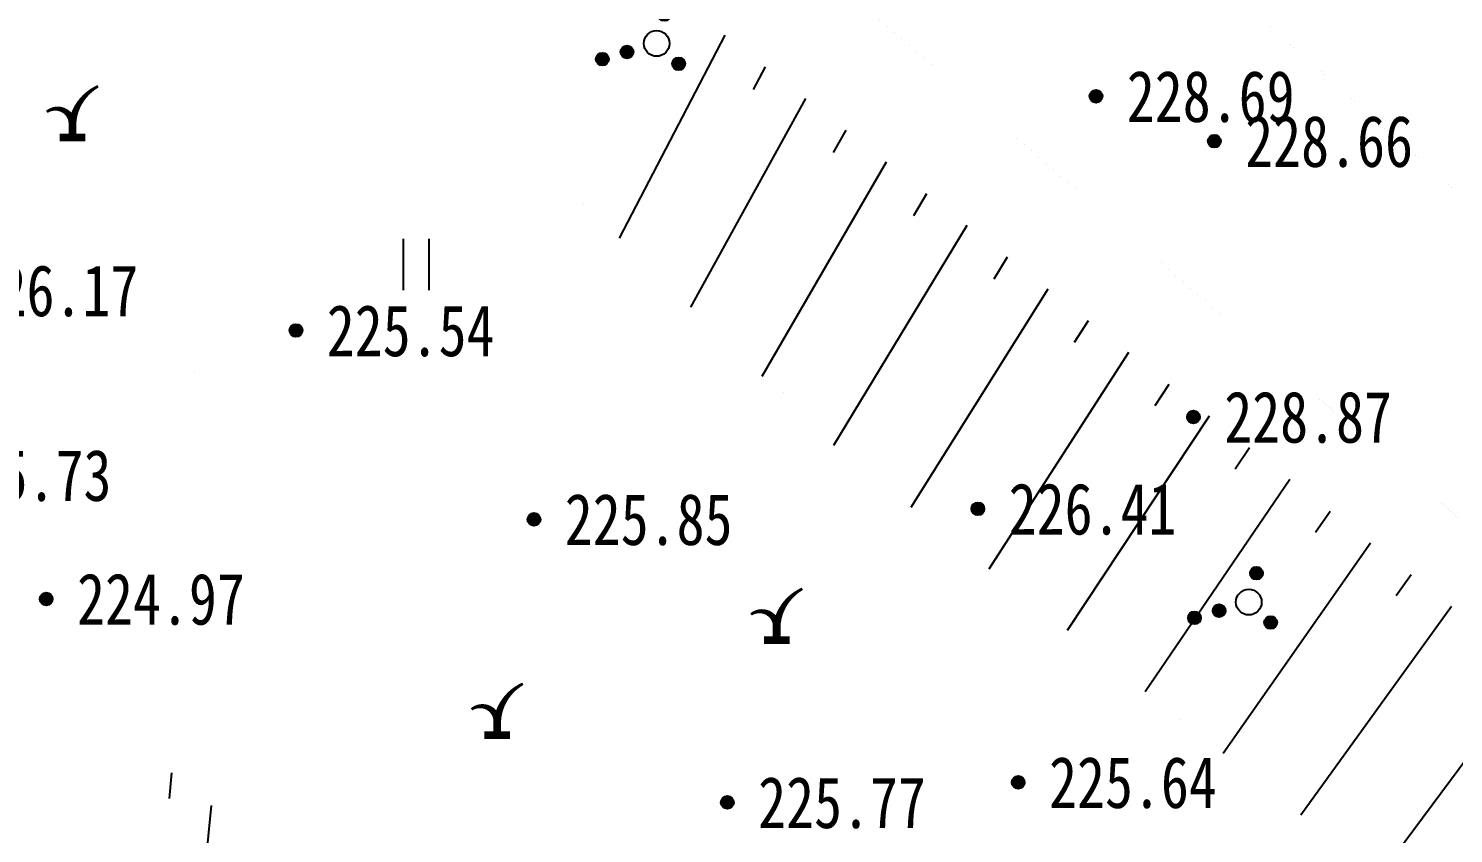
# Model space of a CAD drawing. Header units: millimetres. Extents: x -725 to 2274960, y -506 to 2980382.
# Drawn here: x 560500.73 to 560528.47, y 2885533.21 to 2885548.88 of the extents above; entities that cross this region are included whole.
import ezdxf
from ezdxf.enums import TextEntityAlignment as Align

# ---------------------------------------------------------------- set-up
doc = ezdxf.new("R2010")
doc.units = ezdxf.units.MM
doc.header["$LTSCALE"] = 1000
doc.linetypes.add('X3', pattern=[5, 4, -1])
doc.linetypes.add('X4', pattern=[1.6, 0, -1.6])
for name, color, linetype in [('assist', 8, 'Continuous'), ('DLSS', 8, 'Continuous'), ('DMTZ', 8, 'Continuous'), ('GCD', 8, 'Continuous'), ('YHJ_剖面_梁板', 4, 'Continuous'), ('ZBTZ', 8, 'Continuous')]:
    doc.layers.add(name, color=color, linetype=linetype)
doc.styles.add('等线体', font='simhei.ttf')
doc.linetypes.add('10421', pattern='A,2,[150,AAA.SHX,S=0.5,R=0,X=0,Y=0.5],1e-11', length=2)
doc.linetypes.add('1161', pattern='A,0,[149,AAA.SHX,S=0.15,R=0,X=0,Y=0],-1.6', length=1.6)

# ---------------------------------------------------------------- blocks, each defined once
blk = doc.blocks.new('gc123')
at = {"flags": 128}
for points in [[(1, 2, 0.1, 0.3, 0.253002), (0, 0.555, 0.15, 0.15, 0)], [(0, 0.555, 0.3, 0.1, 0.588194), (-1, 1, 0.05, 0.1, 0)]]:
    blk.add_lwpolyline(points, format="xyseb", dxfattribs=at)
at = {"linetype": 'Continuous', "const_width": 0.3, "flags": 128}
blk.add_lwpolyline([(0, 0.555), (0, 0)], dxfattribs=at)
at = {"linetype": 'Continuous', "const_width": 0.3}
blk.add_lwpolyline([(-0.5, 0), (0.5, 0)], dxfattribs=at)
blk = doc.blocks.new('*U36')
at = {"linetype": 'Continuous'}
for points in [[(-0.25, 2.2), (-0.238, 2.123), (-0.238, 2.277)], [(-0.238, 2.277), (-0.202, 2.053), (-0.202, 2.347)], [(-0.202, 2.053), (-0.238, 2.277), (-0.238, 2.123)], [(-0.202, 2.347), (-0.147, 1.998), (-0.147, 2.402)], [(-0.147, 1.998), (-0.202, 2.347), (-0.202, 2.053)], [(-0.147, 2.402), (-0.077, 1.962), (-0.077, 2.438)], [(-0.077, 1.962), (-0.147, 2.402), (-0.147, 1.998)], [(-0.077, 2.438), (0, 1.95), (0, 2.45)], [(0, 1.95), (-0.077, 2.438), (-0.077, 1.962)], [(0, 2.45), (0.077, 1.962), (0.077, 2.438)], [(0.077, 1.962), (0, 2.45), (0, 1.95)], [(0.077, 2.438), (0.147, 1.998), (0.147, 2.402)], [(0.147, 1.998), (0.077, 2.438), (0.077, 1.962)], [(0.147, 2.402), (0.202, 2.053), (0.202, 2.347)], [(0.202, 2.053), (0.147, 2.402), (0.147, 1.998)], [(0.202, 2.347), (0.238, 2.123), (0.238, 2.277)], [(0.238, 2.123), (0.202, 2.347), (0.202, 2.053)], [(0.25, 2.2), (0.238, 2.277), (0.238, 2.123)]]:
    blk.add_solid(points, dxfattribs=at)
blk = doc.blocks.new('*U35')
at = {"linetype": 'Continuous'}
for points in [[(-0.25, 1.2), (-0.238, 1.123), (-0.238, 1.277)], [(-0.238, 1.277), (-0.202, 1.053), (-0.202, 1.347)], [(-0.202, 1.053), (-0.238, 1.277), (-0.238, 1.123)], [(-0.202, 1.347), (-0.147, 0.998), (-0.147, 1.402)], [(-0.147, 0.998), (-0.202, 1.347), (-0.202, 1.053)], [(-0.147, 1.402), (-0.077, 0.962), (-0.077, 1.438)], [(-0.077, 0.962), (-0.147, 1.402), (-0.147, 0.998)], [(-0.077, 1.438), (0, 0.95), (0, 1.45)], [(0, 0.95), (-0.077, 1.438), (-0.077, 0.962)], [(0, 1.45), (0.077, 0.962), (0.077, 1.438)], [(0.077, 0.962), (0, 1.45), (0, 0.95)], [(0.077, 1.438), (0.147, 0.998), (0.147, 1.402)], [(0.147, 0.998), (0.077, 1.438), (0.077, 0.962)], [(0.147, 1.402), (0.202, 1.053), (0.202, 1.347)], [(0.202, 1.053), (0.147, 1.402), (0.147, 0.998)], [(0.202, 1.347), (0.238, 1.123), (0.238, 1.277)], [(0.238, 1.123), (0.202, 1.347), (0.202, 1.053)], [(0.25, 1.2), (0.238, 1.277), (0.238, 1.123)]]:
    blk.add_solid(points, dxfattribs=at)
blk = doc.blocks.new('*U34')
at = {"linetype": 'Continuous'}
for points in [[(-1.25, -0.6), (-1.238, -0.677), (-1.238, -0.523)], [(-1.238, -0.523), (-1.202, -0.747), (-1.202, -0.453)], [(-1.202, -0.747), (-1.238, -0.523), (-1.238, -0.677)], [(-1.202, -0.453), (-1.147, -0.802), (-1.147, -0.398)], [(-1.147, -0.802), (-1.202, -0.453), (-1.202, -0.747)], [(-1.147, -0.398), (-1.077, -0.838), (-1.077, -0.362)], [(-1.077, -0.838), (-1.147, -0.398), (-1.147, -0.802)], [(-1.077, -0.362), (-1, -0.85), (-1, -0.35)], [(-1, -0.85), (-1.077, -0.362), (-1.077, -0.838)], [(-1, -0.35), (-0.923, -0.838), (-0.923, -0.362)], [(-0.923, -0.838), (-1, -0.35), (-1, -0.85)], [(-0.923, -0.362), (-0.853, -0.802), (-0.853, -0.398)], [(-0.853, -0.802), (-0.923, -0.362), (-0.923, -0.838)], [(-0.853, -0.398), (-0.798, -0.747), (-0.798, -0.453)], [(-0.798, -0.747), (-0.853, -0.398), (-0.853, -0.802)], [(-0.798, -0.453), (-0.762, -0.677), (-0.762, -0.523)], [(-0.762, -0.677), (-0.798, -0.453), (-0.798, -0.747)], [(-0.75, -0.6), (-0.762, -0.523), (-0.762, -0.677)]]:
    blk.add_solid(points, dxfattribs=at)
blk = doc.blocks.new('*U33')
at = {"linetype": 'Continuous'}
for points in [[(0.75, -0.6), (0.762, -0.677), (0.762, -0.523)], [(0.762, -0.523), (0.798, -0.747), (0.798, -0.453)], [(0.798, -0.747), (0.762, -0.523), (0.762, -0.677)], [(0.798, -0.453), (0.853, -0.802), (0.853, -0.398)], [(0.853, -0.802), (0.798, -0.453), (0.798, -0.747)], [(0.853, -0.398), (0.923, -0.838), (0.923, -0.362)], [(0.923, -0.838), (0.853, -0.398), (0.853, -0.802)], [(0.923, -0.362), (1, -0.85), (1, -0.35)], [(1, -0.85), (0.923, -0.362), (0.923, -0.838)], [(1, -0.35), (1.077, -0.838), (1.077, -0.362)], [(1.077, -0.838), (1, -0.35), (1, -0.85)], [(1.077, -0.362), (1.147, -0.802), (1.147, -0.398)], [(1.147, -0.802), (1.077, -0.362), (1.077, -0.838)], [(1.147, -0.398), (1.202, -0.747), (1.202, -0.453)], [(1.202, -0.747), (1.147, -0.398), (1.147, -0.802)], [(1.202, -0.453), (1.238, -0.677), (1.238, -0.523)], [(1.238, -0.677), (1.202, -0.453), (1.202, -0.747)], [(1.25, -0.6), (1.238, -0.523), (1.238, -0.677)]]:
    blk.add_solid(points, dxfattribs=at)
blk = doc.blocks.new('gc160')
for centre, radius in [((0, 2.2), 0.25), ((0, 1.2), 0.25), ((0, 0), 0.5), ((-1, -0.6), 0.25), ((1, -0.6), 0.25)]:
    blk.add_circle(centre, radius)
at = {"linetype": 'Continuous'}
for name in ['*U36', '*U35', '*U34', '*U33']:
    blk.add_blockref(name, (0, 0), dxfattribs=at)
blk = doc.blocks.new('gc121')
for p, q in [((-0.5, 0), (-0.5, 2)), ((0.5, 0), (0.5, 2))]:
    blk.add_line(p, q)
blk = doc.blocks.new('gc200')
h = blk.add_hatch(color=256)
edge = h.paths.add_edge_path()
edge.add_arc((0, 0), 0.25, 0, 360)
blk.add_circle((0, 0), 0.25)

msp = doc.modelspace()

# ---------------------------------------------------------------- linework, layer by layer
at = {"layer": 'assist', "linetype": 'Continuous', "const_width": 0.00000222, "flags": 128}
for points in [[(560512.7141, 2885549.993), (560534.0751, 2885533.181), (560553.0125, 2885519.2965), (560560.5104, 2885514.4734), (560554.7196, 2885509.0282), (560546.7458, 2885516.4004), (560540.3948, 2885521.9596), (560533.5799, 2885527.0446), (560524.8251, 2885534.1076), (560516.5108, 2885540.654), (560510.8433, 2885546.1469)], [(560512.7141, 2885549.993), (560534.0751, 2885533.181), (560553.0125, 2885519.2965), (560560.5104, 2885514.4734), (560554.7196, 2885509.0282), (560546.7458, 2885516.4004), (560540.3948, 2885521.9596), (560533.5799, 2885527.0446), (560524.8251, 2885534.1076), (560516.5108, 2885540.654), (560510.8433, 2885546.1469)], [(560502.7426, 2885535.0227), (560512.0301, 2885527.3766), (560520.5584, 2885521.2957), (560535.5478, 2885510.1043), (560547.484, 2885499.0762), (560557.0316, 2885491.223), (560555.0604, 2885488.0627), (560553.4079, 2885488.6674), (560548.2545, 2885491.2344), (560545.1701, 2885494.1056), (560541.4736, 2885498.9782), (560539.4783, 2885501.6866), (560534.38, 2885505.8691), (560529.8916, 2885510.3129), (560526.325, 2885514.2672), (560518.6959, 2885518.4828), (560512.9185, 2885522.7889), (560502.4777, 2885531.8897)], [(560502.7426, 2885535.0227), (560512.0301, 2885527.3766), (560520.5584, 2885521.2957), (560535.5478, 2885510.1043), (560547.484, 2885499.0762), (560557.0316, 2885491.223), (560555.0604, 2885488.0627), (560553.4079, 2885488.6674), (560548.2545, 2885491.2344), (560545.1701, 2885494.1056), (560541.4736, 2885498.9782), (560539.4783, 2885501.6866), (560534.38, 2885505.8691), (560529.8916, 2885510.3129), (560526.325, 2885514.2672), (560518.6959, 2885518.4828), (560512.9185, 2885522.7889), (560502.4777, 2885531.8897)]]:
    msp.add_lwpolyline(points, close=True, dxfattribs=at)
at = {"layer": 'DLSS', "linetype": 'X3', "const_width": 0.0001, "flags": 128}
for points, elevation in [([(560602.7051, 2885498.5574), (560587.9401, 2885503.5184), (560577.2169, 2885507.2568), (560567.1558, 2885512.0239), (560553.8781, 2885519.2211), (560538.0305, 2885531.2246), (560524.6792, 2885542.6793), (560513.0957, 2885552.6893), (560495.4796, 2885568.2188), (560484.0251, 2885577.9468), (560458.6705, 2885596.5553), (560431.8988, 2885614.212), (560412.7416, 2885627.4434), (560396.9685, 2885635.5986), (560390.6671, 2885639.1491)], 222.1495), ([(560412.158, 2885633.289), (560418.9093, 2885629.2711), (560425.987, 2885624.5234), (560438.1994, 2885616.0126), (560446.8462, 2885610.0254), (560461.2674, 2885600.435), (560468.4164, 2885595.6736), (560482.6738, 2885585.0549), (560495.5396, 2885574.2139), (560510.3611, 2885561.808), (560525.307, 2885548.57), (560534.2104, 2885540.6416), (560541.3275, 2885534.5549), (560549.242, 2885528.2381), (560556.1877, 2885523.4429), (560565.2041, 2885518.4674), (560574.7122, 2885513.6644), (560583.2466, 2885510.3415), (560592.3922, 2885506.7754), (560600.8898, 2885504.2336), (560604.4755, 2885502.9819)], 222.9981)]:
    msp.add_lwpolyline(points, dxfattribs=dict(at, elevation=elevation))
at = {"layer": 'DLSS', "color": 4, "const_width": 0.0001, "flags": 128}
for points, elevation in [([(560602.7051, 2885498.5574), (560587.9401, 2885503.5184), (560577.2169, 2885507.2568), (560567.1558, 2885512.0239), (560553.8781, 2885519.2211), (560538.0305, 2885531.2246), (560524.6792, 2885542.6793), (560513.0957, 2885552.6893), (560495.4796, 2885568.2188), (560484.0251, 2885577.9468), (560458.6705, 2885596.5553), (560431.8988, 2885614.212), (560412.7416, 2885627.4434), (560396.9685, 2885635.5986), (560390.6671, 2885639.1491)], 222.1495), ([(560412.158, 2885633.289), (560418.9093, 2885629.2711), (560425.987, 2885624.5234), (560438.1994, 2885616.0126), (560446.8462, 2885610.0254), (560461.2674, 2885600.435), (560468.4164, 2885595.6736), (560482.6738, 2885585.0549), (560495.5396, 2885574.2139), (560510.3611, 2885561.808), (560525.307, 2885548.57), (560534.2104, 2885540.6416), (560541.3275, 2885534.5549), (560549.242, 2885528.2381), (560556.1877, 2885523.4429), (560565.2041, 2885518.4674), (560574.7122, 2885513.6644), (560583.2466, 2885510.3415), (560592.3922, 2885506.7754), (560600.8898, 2885504.2336), (560604.4755, 2885502.9819)], 222.9981)]:
    msp.add_lwpolyline(points, dxfattribs=dict(at, elevation=elevation))
at = {"layer": 'DMTZ', "linetype": 'Continuous'}
for p, q in [((560514.2857, 2885548.7561, 222.2684), (560512.2324, 2885544.8006, 222.2684)), ((560514.2857, 2885548.7561, 222.2684), (560512.2324, 2885544.8006, 222.2684)), ((560515.0716, 2885548.1376, 222.2684), (560514.8358, 2885547.6967, 222.2684)), ((560515.0716, 2885548.1376, 222.2684), (560514.8358, 2885547.6967, 222.2684)), ((560515.8574, 2885547.5191, 222.2684), (560513.6215, 2885543.4543, 222.2684)), ((560515.8574, 2885547.5191, 222.2684), (560513.6215, 2885543.4543, 222.2684)), ((560516.6432, 2885546.9007, 222.2684), (560516.3972, 2885546.4653, 222.2684)), ((560516.6432, 2885546.9007, 222.2684), (560516.3972, 2885546.4653, 222.2684)), ((560517.429, 2885546.2822, 222.2684), (560515.0105, 2885542.1081, 222.2684)), ((560517.429, 2885546.2822, 222.2684), (560515.0105, 2885542.1081, 222.2684)), ((560518.2148, 2885545.6637, 222.2684), (560517.9596, 2885545.2337, 222.2684)), ((560518.2148, 2885545.6637, 222.2684), (560517.9596, 2885545.2337, 222.2684)), ((560519.0006, 2885545.0453, 222.2684), (560516.3996, 2885540.7618, 222.2684)), ((560519.0006, 2885545.0453, 222.2684), (560516.3996, 2885540.7618, 222.2684)), ((560519.7864, 2885544.4268, 222.2684), (560519.5239, 2885544.0012, 222.2684)), ((560519.7864, 2885544.4268, 222.2684), (560519.5239, 2885544.0012, 222.2684)), ((560520.5722, 2885543.8083, 222.2684), (560517.909, 2885539.5531, 222.2684)), ((560520.5722, 2885543.8083, 222.2684), (560517.909, 2885539.5531, 222.2684)), ((560521.358, 2885543.1899, 222.2684), (560521.09, 2885542.7678, 222.2684)), ((560521.358, 2885543.1899, 222.2684), (560521.09, 2885542.7678, 222.2684)), ((560522.1438, 2885542.5714, 222.2684), (560519.4288, 2885538.3564, 222.2684)), ((560522.1438, 2885542.5714, 222.2684), (560519.4288, 2885538.3564, 222.2684)), ((560522.9296, 2885541.9529, 222.2684), (560522.6562, 2885541.5343, 222.2684)), ((560522.9296, 2885541.9529, 222.2684), (560522.6562, 2885541.5343, 222.2684)), ((560523.7155, 2885541.3344, 222.2684), (560520.9487, 2885537.1598, 222.2684)), ((560523.7155, 2885541.3344, 222.2684), (560520.9487, 2885537.1598, 222.2684)), ((560524.5013, 2885540.716, 222.2684), (560524.2223, 2885540.301, 222.2684)), ((560524.5013, 2885540.716, 222.2684), (560524.2223, 2885540.301, 222.2684)), ((560525.2871, 2885540.0975, 222.2684), (560522.4686, 2885535.9631, 222.2684)), ((560525.2871, 2885540.0975, 222.2684), (560522.4686, 2885535.9631, 222.2684)), ((560526.0729, 2885539.479, 222.2684), (560525.7885, 2885539.0678, 222.2684)), ((560526.0729, 2885539.479, 222.2684), (560525.7885, 2885539.0678, 222.2684)), ((560526.8587, 2885538.8606, 222.2684), (560523.9884, 2885534.7664, 222.2684)), ((560526.8587, 2885538.8606, 222.2684), (560523.9884, 2885534.7664, 222.2684)), ((560527.6445, 2885538.2421, 222.2684), (560527.3548, 2885537.8346, 222.2684)), ((560527.6445, 2885538.2421, 222.2684), (560527.3548, 2885537.8346, 222.2684)), ((560528.4303, 2885537.6236, 222.2684), (560525.5018, 2885533.5617, 222.2684)), ((560528.4303, 2885537.6236, 222.2684), (560525.5018, 2885533.5617, 222.2684)), ((560530.0019, 2885536.3867, 222.2684), (560527.0074, 2885532.347, 222.2684)), ((560530.0019, 2885536.3867, 222.2684), (560527.0074, 2885532.347, 222.2684)), ((560503.5146, 2885534.3871, 218.7951), (560503.4699, 2885533.8891, 218.7951)), ((560503.5146, 2885534.3871, 218.7951), (560503.4699, 2885533.8891, 218.7951)), ((560504.2866, 2885533.7515, 218.7951), (560503.9853, 2885530.5755, 218.7951)), ((560504.2866, 2885533.7515, 218.7951), (560503.9853, 2885530.5755, 218.7951))]:
    msp.add_line(p, q, dxfattribs=at)
at = {"layer": 'DMTZ', "linetype": 'Continuous', "const_width": 0.00000222}
for points, elevation in [([(560512.7141, 2885549.993), (560534.0751, 2885533.181), (560553.0125, 2885519.2965), (560560.5104, 2885514.4734)], 222.2684), ([(560512.7141, 2885549.993), (560534.0751, 2885533.181), (560553.0125, 2885519.2965), (560560.5104, 2885514.4734)], 222.2684), ([(560502.7426, 2885535.0227), (560512.0301, 2885527.3766), (560520.5584, 2885521.2957), (560535.5478, 2885510.1043), (560547.484, 2885499.0762), (560557.0316, 2885491.223)], 218.7951), ([(560502.7426, 2885535.0227), (560512.0301, 2885527.3766), (560520.5584, 2885521.2957), (560535.5478, 2885510.1043), (560547.484, 2885499.0762), (560557.0316, 2885491.223)], 218.7951)]:
    msp.add_lwpolyline(points, dxfattribs=dict(at, elevation=elevation))
at = {"layer": 'DMTZ', "linetype": '10421', "elevation": 219.9697, "flags": 128}
msp.add_lwpolyline([(560499.5786, 2885538.2415, 0.00000222, 0.00000222, 0), (560501.0861, 2885538.7256, 0.00000222, 0.00000222, 0), (560502.1045, 2885539.7508, 0.00000222, 0.00000222, 0), (560502.7016, 2885541.2337, 0.00000222, 0.00000222, 0), (560504.0769, 2885542.2686, 0.00000222, 0.00000222, 0), (560505.3347, 2885543.4105, 0.00000222, 0.00000222, 0), (560506.7723, 2885544.8435, 0.00000222, 0.00000222, 0), (560507.5846, 2885546.1978, 0.00000222, 0.00000222, 0), (560508.7937, 2885548.5241, 0.00000222, 0.00000222, 0)], format="xyseb", dxfattribs=at)
msp.add_lwpolyline([(560499.5786, 2885538.2415, 0.00000222, 0.00000222, 0), (560501.0861, 2885538.7256, 0.00000222, 0.00000222, 0), (560502.1045, 2885539.7508, 0.00000222, 0.00000222, 0), (560502.7016, 2885541.2337, 0.00000222, 0.00000222, 0), (560504.0769, 2885542.2686, 0.00000222, 0.00000222, 0), (560505.3347, 2885543.4105, 0.00000222, 0.00000222, 0), (560506.7723, 2885544.8435, 0.00000222, 0.00000222, 0), (560507.5846, 2885546.1978, 0.00000222, 0.00000222, 0), (560508.7937, 2885548.5241, 0.00000222, 0.00000222, 0)], format="xyseb", dxfattribs=at)
at = {"layer": 'DMTZ', "linetype": 'X4', "const_width": 0.00000222, "elevation": 222.2684}
msp.add_lwpolyline([(560510.8433, 2885546.1469), (560516.5108, 2885540.654), (560524.8251, 2885534.1076), (560533.5799, 2885527.0446), (560540.3948, 2885521.9596), (560546.7458, 2885516.4004), (560554.7196, 2885509.0282)], dxfattribs=at)
msp.add_lwpolyline([(560510.8433, 2885546.1469), (560516.5108, 2885540.654), (560524.8251, 2885534.1076), (560533.5799, 2885527.0446), (560540.3948, 2885521.9596), (560546.7458, 2885516.4004), (560554.7196, 2885509.0282)], dxfattribs=at)
at = {"layer": 'DMTZ', "linetype": '10421', "const_width": 0.00000222, "elevation": 219.859, "flags": 128}
msp.add_lwpolyline([(560502.5675, 2885534.99), (560502.7362, 2885536.656), (560503.6027, 2885537.7352), (560504.3937, 2885538.677), (560504.7388, 2885539.9413), (560505.4279, 2885540.9911)], dxfattribs=at)
msp.add_lwpolyline([(560502.5675, 2885534.99), (560502.7362, 2885536.656), (560503.6027, 2885537.7352), (560504.3937, 2885538.677), (560504.7388, 2885539.9413), (560505.4279, 2885540.9911)], dxfattribs=at)
at = {"layer": 'YHJ_剖面_梁板'}
msp.add_circle((589254.9496, 2837256.879), 143124.932, dxfattribs=at)
at = {"layer": 'ZBTZ', "linetype": '1161', "elevation": 218.9526, "flags": 128}
msp.add_lwpolyline([(560560.2482, 2885499.7286, 0.00000222, 0.00000222, 0), (560554.9687, 2885507.8718, 0.00000222, 0.00000222, 0), (560547.7407, 2885514.3577, 0.00000222, 0.00000222, 0), (560537.815, 2885521.9035, 0.00000222, 0.00000222, 0), (560531.6754, 2885527.3923, 0.00000222, 0.00000222, 0), (560521.2324, 2885537.1209, 0.00000222, 0.00000222, 0), (560511.8734, 2885544.656, 0.00000222, 0.00000222, 0), (560510.7734, 2885544.9977, 0.00000222, 0.00000222, 0), (560503.0251, 2885535.0616, 0.00000222, 0.00000222, 0), (560508.9044, 2885529.9365, 0.00000222, 0.00000222, 0), (560514.0288, 2885525.2662, 0.00000222, 0.00000222, 0), (560526.7722, 2885517.7387, 0.00000222, 0.00000222, 0), (560531.0481, 2885514.2918, 0.00000222, 0.00000222, 0), (560538.1285, 2885508.0672, 0.00000222, 0.00000222, 0), (560546.7151, 2885500.6776, 0.00000222, 0.00000222, 0), (560556.3313, 2885493.3076, 0.00000222, 0.00000222, 0), (560558.0464, 2885495.1294, 0.00000222, 0.00000222, 0), (560560.2482, 2885499.7286, 0.00000222, 0.00000222, 0)], format="xyseb", dxfattribs=at)
msp.add_lwpolyline([(560560.2482, 2885499.7286, 0.00000222, 0.00000222, 0), (560554.9687, 2885507.8718, 0.00000222, 0.00000222, 0), (560547.7407, 2885514.3577, 0.00000222, 0.00000222, 0), (560537.815, 2885521.9035, 0.00000222, 0.00000222, 0), (560531.6754, 2885527.3923, 0.00000222, 0.00000222, 0), (560521.2324, 2885537.1209, 0.00000222, 0.00000222, 0), (560511.8734, 2885544.656, 0.00000222, 0.00000222, 0), (560510.7734, 2885544.9977, 0.00000222, 0.00000222, 0), (560503.0251, 2885535.0616, 0.00000222, 0.00000222, 0), (560508.9044, 2885529.9365, 0.00000222, 0.00000222, 0), (560514.0288, 2885525.2662, 0.00000222, 0.00000222, 0), (560526.7722, 2885517.7387, 0.00000222, 0.00000222, 0), (560531.0481, 2885514.2918, 0.00000222, 0.00000222, 0), (560538.1285, 2885508.0672, 0.00000222, 0.00000222, 0), (560546.7151, 2885500.6776, 0.00000222, 0.00000222, 0), (560556.3313, 2885493.3076, 0.00000222, 0.00000222, 0), (560558.0464, 2885495.1294, 0.00000222, 0.00000222, 0), (560560.2482, 2885499.7286, 0.00000222, 0.00000222, 0)], format="xyseb", dxfattribs=at)

# ---------------------------------------------------------------- block references
at = {"layer": 'GCD', "linetype": 'Continuous'}
ref = msp.add_blockref('gc200', (560521.513, 2885547.563, 228.69), dxfattribs=dict(at, xscale=0.5, yscale=0.5, zscale=0.5))
ref.add_attrib('height', '228.69', dxfattribs={"linetype": 'Continuous', "height": 1, "style": '等线体', "width": 0.8}).set_placement((560522.113, 2885547.563, 228.69), align=Align.MIDDLE_LEFT)
ref = msp.add_blockref('gc200', (560521.513, 2885547.563, 228.69), dxfattribs=dict(at, xscale=0.5, yscale=0.5, zscale=0.5))
ref.add_attrib('height', '228.69', dxfattribs={"linetype": 'Continuous', "height": 1, "style": '等线体', "width": 0.8}).set_placement((560522.113, 2885547.563, 228.69), align=Align.MIDDLE_LEFT)
ref = msp.add_blockref('gc200', (560523.817, 2885546.688, 228.659), dxfattribs=dict(at, xscale=0.5, yscale=0.5, zscale=0.5))
ref.add_attrib('height', '228.66', dxfattribs={"linetype": 'Continuous', "height": 1, "style": '等线体', "width": 0.8}).set_placement((560524.417, 2885546.688, 228.659), align=Align.MIDDLE_LEFT)
ref = msp.add_blockref('gc200', (560523.817, 2885546.688, 228.659), dxfattribs=dict(at, xscale=0.5, yscale=0.5, zscale=0.5))
ref.add_attrib('height', '228.66', dxfattribs={"linetype": 'Continuous', "height": 1, "style": '等线体', "width": 0.8}).set_placement((560524.417, 2885546.688, 228.659), align=Align.MIDDLE_LEFT)
ref = msp.add_blockref('gc200', (560499.006, 2885543.78, 226.167), dxfattribs=dict(at, xscale=0.5, yscale=0.5, zscale=0.5))
ref.add_attrib('height', '226.17', dxfattribs={"linetype": 'Continuous', "height": 1, "style": '等线体', "width": 0.8}).set_placement((560499.606, 2885543.78, 226.167), align=Align.MIDDLE_LEFT)
ref = msp.add_blockref('gc200', (560499.006, 2885543.78, 226.167), dxfattribs=dict(at, xscale=0.5, yscale=0.5, zscale=0.5))
ref.add_attrib('height', '226.17', dxfattribs={"linetype": 'Continuous', "height": 1, "style": '等线体', "width": 0.8}).set_placement((560499.606, 2885543.78, 226.167), align=Align.MIDDLE_LEFT)
ref = msp.add_blockref('gc200', (560505.939, 2885543.001, 225.544), dxfattribs=dict(at, xscale=0.5, yscale=0.5, zscale=0.5))
ref.add_attrib('height', '225.54', dxfattribs={"linetype": 'Continuous', "height": 1, "style": '等线体', "width": 0.8}).set_placement((560506.539, 2885543.001, 225.544), align=Align.MIDDLE_LEFT)
ref = msp.add_blockref('gc200', (560505.939, 2885543.001, 225.544), dxfattribs=dict(at, xscale=0.5, yscale=0.5, zscale=0.5))
ref.add_attrib('height', '225.54', dxfattribs={"linetype": 'Continuous', "height": 1, "style": '等线体', "width": 0.8}).set_placement((560506.539, 2885543.001, 225.544), align=Align.MIDDLE_LEFT)
ref = msp.add_blockref('gc200', (560523.409, 2885541.317, 228.872), dxfattribs=dict(at, xscale=0.5, yscale=0.5, zscale=0.5))
ref.add_attrib('height', '228.87', dxfattribs={"linetype": 'Continuous', "height": 1, "style": '等线体', "width": 0.8}).set_placement((560524.009, 2885541.317, 228.872), align=Align.MIDDLE_LEFT)
ref = msp.add_blockref('gc200', (560523.409, 2885541.317, 228.872), dxfattribs=dict(at, xscale=0.5, yscale=0.5, zscale=0.5))
ref.add_attrib('height', '228.87', dxfattribs={"linetype": 'Continuous', "height": 1, "style": '等线体', "width": 0.8}).set_placement((560524.009, 2885541.317, 228.872), align=Align.MIDDLE_LEFT)
ref = msp.add_blockref('gc200', (560498.482, 2885540.183, 225.732), dxfattribs=dict(at, xscale=0.5, yscale=0.5, zscale=0.5))
ref.add_attrib('height', '225.73', dxfattribs={"linetype": 'Continuous', "height": 1, "style": '等线体', "width": 0.8}).set_placement((560499.082, 2885540.183, 225.732), align=Align.MIDDLE_LEFT)
ref = msp.add_blockref('gc200', (560498.482, 2885540.183, 225.732), dxfattribs=dict(at, xscale=0.5, yscale=0.5, zscale=0.5))
ref.add_attrib('height', '225.73', dxfattribs={"linetype": 'Continuous', "height": 1, "style": '等线体', "width": 0.8}).set_placement((560499.082, 2885540.183, 225.732), align=Align.MIDDLE_LEFT)
ref = msp.add_blockref('gc200', (560510.572, 2885539.324, 225.853), dxfattribs=dict(at, xscale=0.5, yscale=0.5, zscale=0.5))
ref.add_attrib('height', '225.85', dxfattribs={"linetype": 'Continuous', "height": 1, "style": '等线体', "width": 0.8}).set_placement((560511.172, 2885539.324, 225.853), align=Align.MIDDLE_LEFT)
ref = msp.add_blockref('gc200', (560510.572, 2885539.324, 225.853), dxfattribs=dict(at, xscale=0.5, yscale=0.5, zscale=0.5))
ref.add_attrib('height', '225.85', dxfattribs={"linetype": 'Continuous', "height": 1, "style": '等线体', "width": 0.8}).set_placement((560511.172, 2885539.324, 225.853), align=Align.MIDDLE_LEFT)
ref = msp.add_blockref('gc200', (560519.213, 2885539.528, 226.409), dxfattribs=dict(at, xscale=0.5, yscale=0.5, zscale=0.5))
ref.add_attrib('height', '226.41', dxfattribs={"linetype": 'Continuous', "height": 1, "style": '等线体', "width": 0.8}).set_placement((560519.813, 2885539.528, 226.409), align=Align.MIDDLE_LEFT)
ref = msp.add_blockref('gc200', (560519.213, 2885539.528, 226.409), dxfattribs=dict(at, xscale=0.5, yscale=0.5, zscale=0.5))
ref.add_attrib('height', '226.41', dxfattribs={"linetype": 'Continuous', "height": 1, "style": '等线体', "width": 0.8}).set_placement((560519.813, 2885539.528, 226.409), align=Align.MIDDLE_LEFT)
ref = msp.add_blockref('gc200', (560501.078, 2885537.773, 224.97), dxfattribs=dict(at, xscale=0.5, yscale=0.5, zscale=0.5))
ref.add_attrib('height', '224.97', dxfattribs={"linetype": 'Continuous', "height": 1, "style": '等线体', "width": 0.8}).set_placement((560501.678, 2885537.773, 224.97), align=Align.MIDDLE_LEFT)
ref = msp.add_blockref('gc200', (560501.078, 2885537.773, 224.97), dxfattribs=dict(at, xscale=0.5, yscale=0.5, zscale=0.5))
ref.add_attrib('height', '224.97', dxfattribs={"linetype": 'Continuous', "height": 1, "style": '等线体', "width": 0.8}).set_placement((560501.678, 2885537.773, 224.97), align=Align.MIDDLE_LEFT)
ref = msp.add_blockref('gc200', (560519.999, 2885534.202, 225.64), dxfattribs=dict(at, xscale=0.5, yscale=0.5, zscale=0.5))
ref.add_attrib('height', '225.64', dxfattribs={"linetype": 'Continuous', "height": 1, "style": '等线体', "width": 0.8}).set_placement((560520.599, 2885534.202, 225.64), align=Align.MIDDLE_LEFT)
ref = msp.add_blockref('gc200', (560519.999, 2885534.202, 225.64), dxfattribs=dict(at, xscale=0.5, yscale=0.5, zscale=0.5))
ref.add_attrib('height', '225.64', dxfattribs={"linetype": 'Continuous', "height": 1, "style": '等线体', "width": 0.8}).set_placement((560520.599, 2885534.202, 225.64), align=Align.MIDDLE_LEFT)
ref = msp.add_blockref('gc200', (560514.336, 2885533.811, 225.766), dxfattribs=dict(at, xscale=0.5, yscale=0.5, zscale=0.5))
ref.add_attrib('height', '225.77', dxfattribs={"linetype": 'Continuous', "height": 1, "style": '等线体', "width": 0.8}).set_placement((560514.936, 2885533.811, 225.766), align=Align.MIDDLE_LEFT)
ref = msp.add_blockref('gc200', (560514.336, 2885533.811, 225.766), dxfattribs=dict(at, xscale=0.5, yscale=0.5, zscale=0.5))
ref.add_attrib('height', '225.77', dxfattribs={"linetype": 'Continuous', "height": 1, "style": '等线体', "width": 0.8}).set_placement((560514.936, 2885533.811, 225.766), align=Align.MIDDLE_LEFT)
at = {"layer": 'ZBTZ', "linetype": 'Continuous', "xscale": 0.5, "yscale": 0.5, "rotation": 106.0982085634938}
for p in [(560512.9605, 2885548.5922, 229.4233), (560512.9605, 2885548.5922, 229.4233), (560524.4862, 2885537.7113, 222.2684), (560524.4862, 2885537.7113, 222.2684)]:
    msp.add_blockref('gc160', p, dxfattribs=at)
at = {"layer": 'ZBTZ', "linetype": 'Continuous', "xscale": 0.5, "yscale": 0.5}
for name, p in [('gc123', (560501.5878, 2885546.759, 221.3415)), ('gc123', (560501.5878, 2885546.759, 221.3415)), ('gc121', (560508.2823, 2885543.7896, 219.8476)), ('gc121', (560508.2823, 2885543.7896, 219.8476)), ('gc123', (560515.2968, 2885536.9711, 221.3415)), ('gc123', (560515.2968, 2885536.9711, 221.3415)), ('gc123', (560509.8567, 2885535.1223, 221.3415)), ('gc123', (560509.8567, 2885535.1223, 221.3415))]:
    msp.add_blockref(name, p, dxfattribs=at)

doc.saveas('drawing.dxf')
